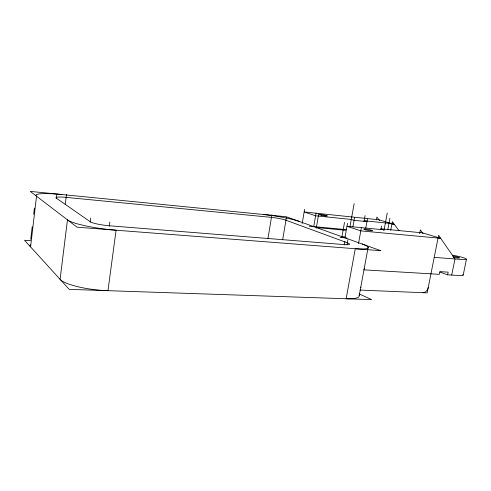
<?xml version="1.0" encoding="UTF-8"?>
<svg xmlns="http://www.w3.org/2000/svg" width="491" height="491" viewBox="0 0 491 491"><rect width="100%" height="100%" fill="white"/><g stroke="black" fill="none" stroke-linecap="round" stroke-linejoin="round"><path stroke-width="0.74" d="M30.737 239.289L32.21 226.732M33.67 214.285L34.388 208.135M56.219 198.505L56.649 194.952M65.229 204.679L66.512 194.289M90.178 222.196L90.718 218.029M109.266 226.234L109.824 222.042M267.994 238.362L271.879 214.739M282.656 239.823L286.382 217.568M302.174 223.583L304.61 209.326M313.724 226.603L316.069 213.076M316.253 228.186L318.727 213.947M341.853 237.178L344.504 222.38M344.915 237.81L347.511 223.368M344.209 244.997L344.835 241.517M349.942 226.922L354.146 203.624M347.033 244.536L347.892 239.78M352.906 226.756L354.551 217.679M358.467 243.683L361.351 227.898M364.003 221.484L365.089 215.555M365.789 227.99L367.44 219.023M359.216 295.613L368.152 247.298L368.047 247.961A31.369 4.137 10.1 0 1 355.269 248.716L346.143 298.749A31.068 6.168 10.4 0 0 359.05 296.601L359.179 295.478A31.068 6.168 10.4 0 0 359.13 295.337M376.394 219.98L376.935 217.047L379.672 220.741M380.832 229.53L381.482 226.05M383.937 230.678L387.252 212.977M387.761 229.813L389.94 218.213M390.719 230.347L392.364 221.619L399.079 230.819M419.664 233.606L420.382 229.911L423.027 233.648M462.737 274.524A11.164 1.565 11.4 0 1 459.809 275.555L447.632 274.831L448.173 272.143L439.893 271.627L439.353 274.334L363.727 269.829M451.72 275.07L454.985 258.953L438.598 235.306L427.164 292.882L359.989 290.071M463.203 275.07L466.45 259.23M30.657 240.664L24.55 240.265L69.188 289.365L371.595 299.614L359.148 293.857M434.21 257.394L463.074 259.561A11.201 1.332 11.1 0 0 464.983 258.272A11.201 1.332 11.1 0 0 452.414 255.203M341.926 236.736L345.492 237.049M340.103 237.399L346.959 237.988M309.109 226.173L346.358 229.647M316.364 227.554L345.615 230.261M439.85 272.032L447.632 274.831M368.14 247.268L368.109 247.2A31.369 4.137 10.1 0 0 362.198 244.021M452.88 256.185A4.198 0.503 11.1 0 1 458.33 257.284A4.198 0.503 11.1 0 1 458.68 258.027A4.198 0.503 11.1 0 1 453.316 257.106M428.244 287.456A5.646 4.173 -68 0 1 422.917 292.71M360.707 287.155A4.425 0.822 10.8 0 1 361.081 287.309M364.647 268.332A4.444 0.706 10.6 0 1 364.261 268.332M30.313 244.831A32.787 6.168 6.2 0 0 30.577 246.893L36.524 196.21A33.106 4.137 7.3 0 1 38.102 194.092L40.747 193.749A33.106 4.137 7.3 0 1 61.798 194.516M263.876 214.542A27.226 3.155 9.4 0 1 284.676 217.703L289.052 218.636A27.226 3.155 9.4 0 1 299.602 221.533M67.463 219.864L60.086 279.348A38.01 8.623 6.3 0 0 70.765 284.774L76.436 286.394A38.01 8.623 6.3 0 0 107.971 290.684L116.079 230.205A38.445 5.806 7.4 0 1 84.188 225.553L78.419 224.142A38.445 5.806 7.4 0 1 67.463 219.864M380.77 250.692L77.032 227.186L30.221 191.386L286.345 216.77L380.77 250.692M344.283 244.61L109.327 225.768A15.362 2.32 7.4 0 1 90.24 221.729L56.269 198.106A13.226 1.651 7.3 0 1 66.132 197.37L271.449 217.378A10.888 1.258 9.4 0 1 285.94 220.22L347.346 242.8A12.539 1.651 10.1 0 1 344.283 244.61M440.685 238.325L360.811 230.874L346.99 226.265L384.097 229.831L380.961 228.837L422.463 232.851L440.685 238.325M351.292 219.44L315.596 215.788L304.162 211.971L378.966 219.79L394.42 224.43L388.982 223.301L364.132 220.754L366.955 221.631L354.072 220.324L351.292 219.44M321.231 215.248A4.051 0.405 9.8 0 0 327.331 215.948A4.051 0.405 9.8 0 0 321.452 214.573A4.051 0.405 9.8 0 0 321.231 215.248M365.648 229.862A4.474 0.485 10.2 0 0 372.509 230.709A4.474 0.485 10.2 0 0 366.194 229.113A4.474 0.485 10.2 0 0 365.648 229.862"/></g></svg>
